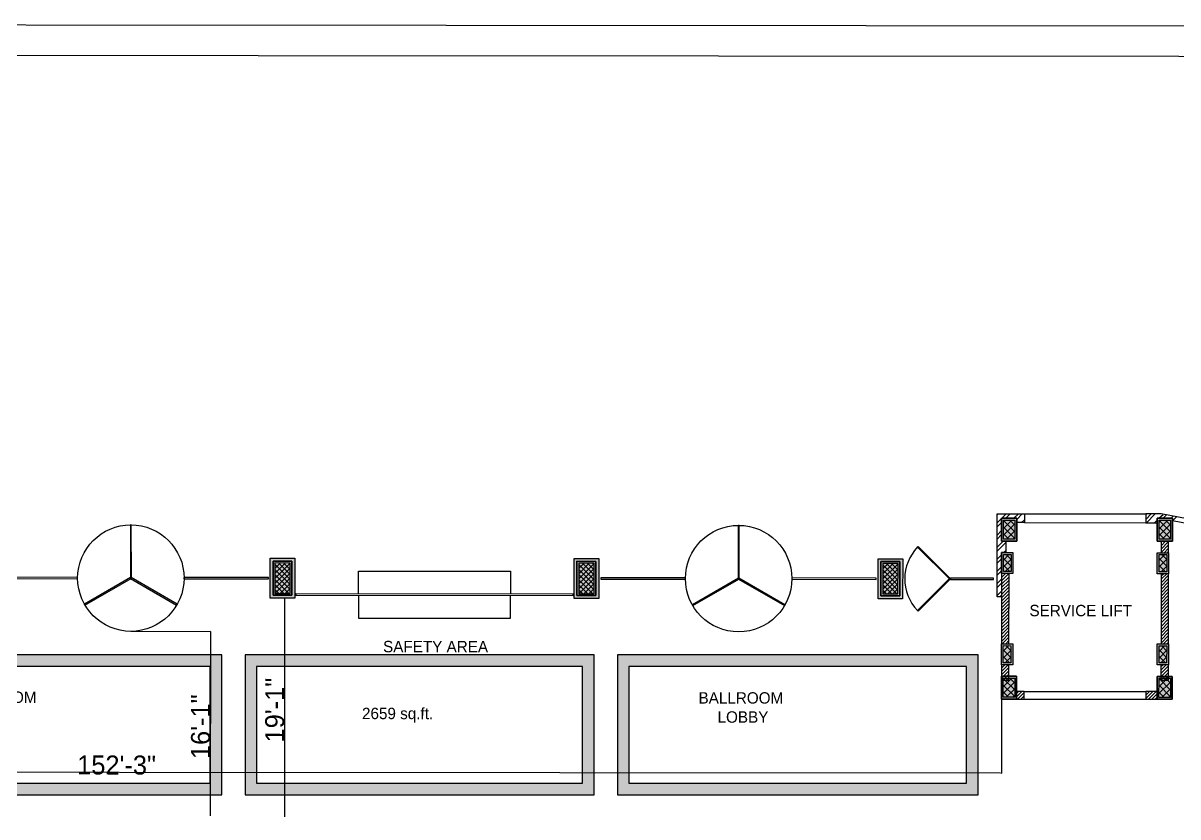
# Model space of a CAD drawing. Header units: millimetres. Extents: x -957 to 3394, y -3 to 3008.
# Drawn here: x 1217 to 2412, y 2186 to 3008 of the extents above; entities that cross this region are included whole.
import ezdxf

# ---------------------------------------------------------------- set-up
doc = ezdxf.new("R2010")
doc.units = ezdxf.units.MM
for name, color, linetype in [('FIRE_SAFETY', 7, 'CONTINUOUS'), ('HATCHES', 7, 'CONTINUOUS'), ('PDF_$0$ELEVATION_5_LIGHT', 7, 'CONTINUOUS'), ('PDF_$0$GLAZING', 7, 'CONTINUOUS'), ('PDF_0', 7, 'CONTINUOUS'), ('PDF_DOOR', 7, 'CONTINUOUS'), ('PDF_DOORS_SECTION', 7, 'CONTINUOUS'), ('PDF_ELEVATION_5_LIGHT', 7, 'CONTINUOUS'), ('PDF_FRAMING-COLUMN', 7, 'CONTINUOUS'), ('PDF_FRAMING-COLUMN_HATCH', 7, 'CONTINUOUS'), ('PDF_GROUND', 7, 'CONTINUOUS'), ('PDF_HATCH_-_BRICK_WALL', 7, 'CONTINUOUS'), ('PDF_HATCH_-_WALL', 7, 'CONTINUOUS'), ('PDF_I-DOOR-OPEN', 7, 'CONTINUOUS'), ('PDF_I-WALL-HATCH', 7, 'CONTINUOUS'), ('PDF_KERB', 7, 'CONTINUOUS'), ('PDF_TEMPLATE', 7, 'CONTINUOUS'), ('PDF_TEXT', 7, 'CONTINUOUS'), ('PDF_WALL', 7, 'CONTINUOUS')]:
    doc.layers.add(name, color=color, linetype=linetype)
doc.styles.add('PDF_ARIAL', font='PDF_ARIAL')

msp = doc.modelspace()

# ---------------------------------------------------------------- hatches: boundary and pattern name
at = {"layer": 'HATCHES'}
h = msp.add_hatch(color=178, dxfattribs=at)
h.paths.add_polyline_path([(1060.8, 2354), (1060.8, 2209.2), (1422.4, 2209.2), (1422.4, 2354)], flags=0)
h.paths.add_polyline_path([(1410.4, 2342), (1410.4, 2221.2), (1072.8, 2221.2), (1072.8, 2342)], flags=0)
h = msp.add_hatch(color=178, dxfattribs=at)
h.paths.add_polyline_path([(1807.9, 2354), (1446.4, 2354), (1446.4, 2209.2), (1807.9, 2209.2)], flags=0)
h.paths.add_polyline_path([(1795.9, 2221.2), (1458.4, 2221.2), (1458.4, 2342), (1795.9, 2342)], flags=0)
h = msp.add_hatch(color=178, dxfattribs=at)
h.paths.add_polyline_path([(1831.9, 2354), (1831.9, 2209.2), (2205.4, 2209.2), (2205.4, 2354)], flags=0)
h.paths.add_polyline_path([(2193.4, 2342), (2193.4, 2221.2), (1843.9, 2221.2), (1843.9, 2342)], flags=0)

# ---------------------------------------------------------------- linework, layer by layer
at = {"layer": 'PDF_$0$ELEVATION_5_LIGHT'}
for centre in [(1328.2, 2433.5), (1957.4, 2433)]:
    msp.add_circle(centre, 55.1, dxfattribs=at)
at = {"layer": 'PDF_$0$GLAZING'}
for points in [[(1328.7, 2433.5), (1328.6, 2488.6), (1327.7, 2488.6), (1327.7, 2433.5)], [(1957.9, 2433), (1957.9, 2488.1), (1956.9, 2488.1), (1956.9, 2433)], [(1327.9, 2434), (1280.2, 2406.4), (1280.7, 2405.6), (1328.4, 2433.1)], [(1327.9, 2433.1), (1375.6, 2405.6), (1376.1, 2406.5), (1328.4, 2434)], [(1957.2, 2433.4), (1909.5, 2405.9), (1910, 2405), (1957.7, 2432.6)], [(1957.2, 2432.6), (2004.9, 2405.1), (2005.3, 2405.9), (1957.7, 2433.4)]]:
    msp.add_lwpolyline(points, close=True, dxfattribs=at)
at = {"layer": 'PDF_0'}
for points in [[(-926.2, 18.2), (-923.6, 2976), (3366.2, 2973.1), (3363.7, 15.4)], [(1472.4, 2454.1), (1498, 2454.1), (1498, 2412.8), (1472.4, 2412.8)], [(1475.4, 2451.1), (1495, 2451.1), (1495, 2415.7), (1475.4, 2415.7)], [(1787.1, 2453.8), (1812.6, 2453.8), (1812.6, 2412.5), (1787, 2412.5)], [(1790, 2450.9), (1809.7, 2450.8), (1809.7, 2415.4), (1790, 2415.5)], [(2101.7, 2453.5), (2127.3, 2453.5), (2127.2, 2412.2), (2101.7, 2412.2)], [(2104.7, 2450.6), (2124.3, 2450.6), (2124.3, 2415.2), (2104.6, 2415.2)]]:
    msp.add_lwpolyline(points, close=True, dxfattribs=at)
at = {"layer": 'PDF_0', "color": 7}
for points in [[(2245.3, 2471.9), (2245.3, 2495.5), (2229.6, 2495.5), (2229.6, 2471.9)], [(2406.5, 2471.8), (2406.6, 2495.4), (2390.8, 2495.4), (2390.8, 2471.8)], [(2229.5, 2459.9), (2241.3, 2459.9), (2241.3, 2438.3), (2229.5, 2438.3)], [(2390.8, 2459.8), (2402.6, 2459.8), (2402.6, 2438.1), (2390.8, 2438.1)], [(2229.5, 2365.5), (2241.3, 2365.5), (2241.2, 2343.9), (2229.4, 2343.9)], [(2390.7, 2365.4), (2402.5, 2365.4), (2402.5, 2343.7), (2390.7, 2343.8)], [(2245.1, 2308.3), (2245.2, 2331.9), (2229.4, 2331.9), (2229.4, 2308.3)], [(2406.4, 2308.1), (2406.4, 2331.7), (2390.7, 2331.8), (2390.7, 2308.2)]]:
    msp.add_lwpolyline(points, close=True, dxfattribs=at)
at = {"layer": 'PDF_0'}
for points in [[(1487.2, 2412.6), (1487.6, 2413)], [(1487.4, 2412), (1487.2, 2186.4)], [(1498, 2412.8), (1487.4, 2412.8)], [(1328.1, 2378.5), (1410.6, 2378.4)], [(1410.4, 2378.2), (1410.8, 2378.6)], [(1410.6, 2378.4), (1410.4, 2187.3)], [(2229.4, 2308.3), (2229.4, 2231.5)], [(2228.6, 2231.5), (403.6, 2233.1)], [(2229.2, 2231.3), (2229.5, 2231.7)]]:
    msp.add_lwpolyline(points, dxfattribs=at)
at = {"layer": 'PDF_0', "color": 7}
for points in [[(2245.3, 2471.9), (2245.3, 2495.5), (2229.6, 2471.9), (2229.6, 2495.5)], [(2406.5, 2471.8), (2406.6, 2495.4), (2390.8, 2471.8), (2390.8, 2495.4)], [(2229.5, 2459.9), (2241.3, 2459.9), (2229.5, 2438.3), (2241.3, 2438.3)], [(2390.8, 2459.8), (2402.6, 2459.8), (2390.8, 2438.1), (2402.6, 2438.1)], [(2229.5, 2365.5), (2241.3, 2365.5), (2229.4, 2343.9), (2241.2, 2343.9)], [(2390.7, 2365.4), (2402.5, 2365.4), (2390.7, 2343.8), (2402.5, 2343.7)], [(2245.1, 2308.3), (2245.2, 2331.9), (2229.4, 2308.3), (2229.4, 2331.9)], [(2406.4, 2308.1), (2406.4, 2331.7), (2390.7, 2308.2), (2390.7, 2331.8)]]:
    msp.add_solid(points, dxfattribs=at)
at = {"layer": 'PDF_DOOR'}
msp.add_arc((2176.9, 2432.8), 47.5, 136.0544, 223.6114, dxfattribs=at)
at = {"layer": 'PDF_DOORS_SECTION'}
for points in [[(1273.1, 2434.3), (1185.4, 2434.4), (1185.4, 2433), (1273.1, 2432.9)], [(1470.6, 2434.1), (1383.2, 2434.2), (1383.2, 2432.8), (1470.6, 2432.7)], [(1902.3, 2433.8), (1814.6, 2433.8), (1814.6, 2432.4), (1902.3, 2432.4)], [(2099.8, 2433.6), (2012.5, 2433.7), (2012.5, 2432.3), (2099.8, 2432.2)], [(2221.2, 2433.5), (2176.6, 2433.5), (2176.6, 2432.1), (2221.2, 2432.1)], [(1498.9, 2415.9), (1786.1, 2415.6), (1786.1, 2417), (1499, 2417.3)]]:
    msp.add_lwpolyline(points, close=True, dxfattribs=at)
at = {"layer": 'PDF_ELEVATION_5_LIGHT'}
for points in [[(1564, 2417.2), (1564, 2440.8), (1721.3, 2440.7), (1721.3, 2417.1)], [(1564, 2415.8), (1564, 2392.2), (1721.3, 2392.1), (1721.3, 2415.7)]]:
    msp.add_lwpolyline(points, dxfattribs=at)
at = {"layer": 'PDF_FRAMING-COLUMN'}
for points in [[(2229.6, 2495.5), (2245.3, 2495.5), (2245.3, 2471.9), (2229.6, 2471.9)], [(2231.5, 2493.5), (2243.3, 2493.5), (2243.3, 2473.9), (2231.5, 2473.9)], [(2390.8, 2495.4), (2406.6, 2495.4), (2406.5, 2471.8), (2390.8, 2471.8)], [(2392.8, 2493.4), (2404.6, 2493.4), (2404.6, 2473.7), (2392.8, 2473.7)], [(1475.4, 2415.7), (1495, 2415.7), (1495, 2451.1), (1475.4, 2451.1)], [(1790, 2415.5), (1809.7, 2415.4), (1809.7, 2450.8), (1790, 2450.9)], [(2229.5, 2459.9), (2241.3, 2459.9), (2241.3, 2438.3), (2229.5, 2438.3)], [(2231.5, 2457.9), (2239.4, 2457.9), (2239.4, 2440.2), (2231.5, 2440.2)], [(2390.8, 2459.8), (2402.6, 2459.8), (2402.6, 2438.1), (2390.8, 2438.1)], [(2392.8, 2457.8), (2400.6, 2457.8), (2400.6, 2440.1), (2392.8, 2440.1)], [(1477.3, 2417.7), (1493.1, 2417.7), (1493.1, 2449.1), (1477.3, 2449.2)], [(1792, 2417.4), (1807.7, 2417.4), (1807.7, 2448.9), (1792, 2448.9)], [(2104.6, 2415.2), (2124.3, 2415.2), (2124.3, 2450.6), (2104.7, 2450.6)], [(2106.6, 2417.2), (2122.3, 2417.1), (2122.4, 2448.6), (2106.6, 2448.6)], [(2229.5, 2365.5), (2241.3, 2365.5), (2241.2, 2343.9), (2229.4, 2343.9)], [(2231.4, 2363.6), (2239.3, 2363.5), (2239.3, 2345.9), (2231.4, 2345.9)], [(2390.7, 2365.4), (2402.5, 2365.4), (2402.5, 2343.7), (2390.7, 2343.8)], [(2392.7, 2363.4), (2400.6, 2363.4), (2400.5, 2345.7), (2392.7, 2345.7)], [(2229.4, 2331.9), (2245.2, 2331.9), (2245.1, 2308.3), (2229.4, 2308.3)], [(2390.7, 2331.8), (2406.4, 2331.7), (2406.4, 2308.1), (2390.7, 2308.2)], [(2231.4, 2329.9), (2243.2, 2329.9), (2243.2, 2310.3), (2231.4, 2310.3)], [(2392.7, 2329.8), (2404.5, 2329.8), (2404.4, 2310.1), (2392.6, 2310.1)]]:
    msp.add_lwpolyline(points, close=True, dxfattribs=at)
at = {"layer": 'PDF_FRAMING-COLUMN_HATCH'}
for points in [[(2231.5, 2491.7), (2233.4, 2493.5)], [(2231.5, 2484.7), (2240.4, 2493.5)], [(2243.3, 2481.5), (2231.5, 2493.3)], [(2231.5, 2477.8), (2243.3, 2489.6)], [(2243.3, 2488.4), (2238.2, 2493.5)], [(2392.8, 2491.5), (2394.7, 2493.4)], [(2392.8, 2484.6), (2401.6, 2493.4)], [(2404.6, 2481.3), (2392.8, 2493.1)], [(2392.8, 2477.6), (2404.6, 2489.4)], [(2404.6, 2488.3), (2399.5, 2493.4)], [(2243.3, 2474.5), (2231.5, 2486.3)], [(2237, 2473.9), (2231.5, 2479.4)], [(2234.6, 2473.9), (2243.3, 2482.6)], [(2241.5, 2473.9), (2243.3, 2475.7)], [(2404.6, 2474.4), (2392.8, 2486.2)], [(2398.3, 2473.7), (2392.8, 2479.2)], [(2395.8, 2473.7), (2404.6, 2482.5)], [(2402.8, 2473.7), (2404.6, 2475.5)], [(2231.5, 2452.2), (2237.3, 2457.9)], [(2239.4, 2445.9), (2231.5, 2453.8)], [(2231.5, 2445.2), (2239.4, 2453.1)], [(2239.4, 2452.9), (2234.3, 2457.9)], [(2392.8, 2452), (2398.5, 2457.8)], [(2400.6, 2445.8), (2392.8, 2453.7)], [(2392.8, 2445.1), (2400.6, 2453)], [(2400.6, 2452.7), (2395.6, 2457.8)], [(1477.3, 2448.8), (1477.7, 2449.2)], [(1477.3, 2443.6), (1482.9, 2449.1)], [(1477.3, 2438.4), (1488.1, 2449.1)], [(1477.3, 2433.2), (1493.1, 2448.9)], [(1493.1, 2432), (1477.3, 2447.8)], [(1477.3, 2428), (1493.1, 2443.7)], [(1493.1, 2426.8), (1477.3, 2442.6)], [(1493.1, 2437.3), (1481.2, 2449.2)], [(1493.1, 2442.5), (1486.4, 2449.1)], [(1493.1, 2447.7), (1491.6, 2449.1)], [(1792, 2448.6), (1792.3, 2448.9)], [(1792, 2443.4), (1797.5, 2448.9)], [(1792, 2438.1), (1802.7, 2448.9)], [(1792, 2432.9), (1807.7, 2448.7)], [(1807.7, 2431.8), (1792, 2447.5)], [(1792, 2427.7), (1807.7, 2443.4)], [(1807.7, 2426.6), (1792, 2442.3)], [(1807.7, 2437), (1795.8, 2448.9)], [(1807.7, 2442.2), (1801.1, 2448.9)], [(1807.7, 2447.4), (1806.3, 2448.9)], [(2106.6, 2448.3), (2106.9, 2448.6)], [(2106.6, 2443.1), (2112.2, 2448.6)], [(2106.6, 2437.9), (2117.4, 2448.6)], [(2106.6, 2432.7), (2122.4, 2448.4)], [(2122.3, 2431.5), (2106.6, 2447.3)], [(2106.6, 2427.5), (2122.4, 2443.2)], [(2122.3, 2426.3), (2106.6, 2442)], [(2122.4, 2436.7), (2110.5, 2448.6)], [(2122.4, 2441.9), (2115.7, 2448.6)], [(2122.4, 2447.2), (2120.9, 2448.6)], [(2238.1, 2440.2), (2231.5, 2446.8)], [(2233.5, 2440.2), (2239.4, 2446.1)], [(2399.3, 2440.1), (2392.8, 2446.7)], [(2394.7, 2440.1), (2400.6, 2446)], [(1477.3, 2422.8), (1493.1, 2438.5)], [(1493.1, 2421.6), (1477.3, 2437.4)], [(1491.8, 2417.7), (1477.3, 2432.2)], [(1486.6, 2417.7), (1477.3, 2426.9)], [(1477.4, 2417.7), (1493.1, 2433.3)], [(1482.7, 2417.7), (1493.1, 2428.1)], [(1792, 2422.5), (1807.7, 2438.2)], [(1807.7, 2421.4), (1792, 2437.1)], [(1806.4, 2417.4), (1792, 2431.9)], [(1792.1, 2417.4), (1807.7, 2433)], [(1797.3, 2417.4), (1807.7, 2427.8)], [(2106.6, 2422.2), (2122.4, 2438)], [(2122.3, 2421.1), (2106.6, 2436.8)], [(2121.1, 2417.1), (2106.6, 2431.6)], [(2106.7, 2417.2), (2122.3, 2432.7)], [(2111.9, 2417.1), (2122.3, 2427.5)], [(1481.4, 2417.7), (1477.3, 2421.7)], [(1487.9, 2417.7), (1493.1, 2422.9)], [(1801.2, 2417.4), (1792, 2426.7)], [(1796, 2417.4), (1792, 2421.5)], [(1802.5, 2417.4), (1807.7, 2422.6)], [(2115.9, 2417.1), (2106.6, 2426.4)], [(2110.6, 2417.1), (2106.6, 2421.2)], [(2117.2, 2417.1), (2122.3, 2422.3)], [(2231.4, 2357.8), (2237.2, 2363.6)], [(2239.3, 2351.5), (2231.4, 2359.4)], [(2231.4, 2350.8), (2239.3, 2358.7)], [(2239.3, 2358.5), (2234.2, 2363.6)], [(2392.7, 2357.7), (2398.4, 2363.4)], [(2400.5, 2351.4), (2392.7, 2359.3)], [(2392.7, 2350.7), (2400.5, 2358.6)], [(2400.5, 2358.3), (2395.5, 2363.4)], [(2238, 2345.9), (2231.4, 2352.4)], [(2233.4, 2345.9), (2239.3, 2351.7)], [(2399.3, 2345.7), (2392.7, 2352.3)], [(2394.6, 2345.7), (2400.5, 2351.6)], [(2231.4, 2328.1), (2233.3, 2329.9)], [(2231.4, 2321.1), (2240.2, 2329.9)], [(2243.2, 2317.9), (2231.4, 2329.7)], [(2231.4, 2314.2), (2243.2, 2326)], [(2243.2, 2310.9), (2231.4, 2322.7)], [(2243.2, 2324.8), (2238.1, 2329.9)], [(2392.6, 2321), (2401.5, 2329.8)], [(2392.6, 2314), (2404.5, 2325.8)], [(2392.7, 2327.9), (2394.5, 2329.8)], [(2404.4, 2317.7), (2392.7, 2329.5)], [(2404.4, 2310.8), (2392.7, 2322.6)], [(2404.5, 2324.7), (2399.4, 2329.8)], [(2236.9, 2310.3), (2231.4, 2315.8)], [(2234.4, 2310.3), (2243.2, 2319)], [(2241.4, 2310.3), (2243.2, 2312)], [(2398.1, 2310.1), (2392.6, 2315.6)], [(2395.7, 2310.1), (2404.4, 2318.9)], [(2402.6, 2310.1), (2404.4, 2311.9)]]:
    msp.add_lwpolyline(points, dxfattribs=at)
for points in [[(2229.6, 2495.5), (2245.3, 2495.5), (2229.6, 2471.9), (2245.3, 2471.9)], [(2231.5, 2493.5), (2243.3, 2493.5), (2231.5, 2473.9), (2243.3, 2473.9)], [(2390.8, 2495.4), (2406.6, 2495.4), (2390.8, 2471.8), (2406.5, 2471.8)], [(2392.8, 2493.4), (2404.6, 2493.4), (2392.8, 2473.7), (2404.6, 2473.7)], [(1475.4, 2415.7), (1495, 2415.7), (1475.4, 2451.1), (1495, 2451.1)], [(1790, 2415.5), (1809.7, 2415.4), (1790, 2450.9), (1809.7, 2450.8)], [(2229.5, 2459.9), (2241.3, 2459.9), (2229.5, 2438.3), (2241.3, 2438.3)], [(2231.5, 2457.9), (2239.4, 2457.9), (2231.5, 2440.2), (2239.4, 2440.2)], [(2390.8, 2459.8), (2402.6, 2459.8), (2390.8, 2438.1), (2402.6, 2438.1)], [(2392.8, 2457.8), (2400.6, 2457.8), (2392.8, 2440.1), (2400.6, 2440.1)], [(1477.3, 2417.7), (1493.1, 2417.7), (1477.3, 2449.2), (1493.1, 2449.1)], [(1792, 2417.4), (1807.7, 2417.4), (1792, 2448.9), (1807.7, 2448.9)], [(2104.6, 2415.2), (2124.3, 2415.2), (2104.7, 2450.6), (2124.3, 2450.6)], [(2106.6, 2417.2), (2122.3, 2417.1), (2106.6, 2448.6), (2122.4, 2448.6)], [(2229.5, 2365.5), (2241.3, 2365.5), (2229.4, 2343.9), (2241.2, 2343.9)], [(2231.4, 2363.6), (2239.3, 2363.5), (2231.4, 2345.9), (2239.3, 2345.9)], [(2390.7, 2365.4), (2402.5, 2365.4), (2390.7, 2343.8), (2402.5, 2343.7)], [(2392.7, 2363.4), (2400.6, 2363.4), (2392.7, 2345.7), (2400.5, 2345.7)], [(2229.4, 2331.9), (2245.2, 2331.9), (2229.4, 2308.3), (2245.1, 2308.3)], [(2390.7, 2331.8), (2406.4, 2331.7), (2390.7, 2308.2), (2406.4, 2308.1)], [(2231.4, 2329.9), (2243.2, 2329.9), (2231.4, 2310.3), (2243.2, 2310.3)], [(2392.7, 2329.8), (2404.5, 2329.8), (2392.6, 2310.1), (2404.4, 2310.1)]]:
    msp.add_solid(points, dxfattribs=at)
at = {"layer": 'PDF_GROUND', "color": 178}
for points in [[(1422.4, 2354), (1060.8, 2354), (1060.8, 2209.2), (1422.4, 2209.2)], [(1807.9, 2354), (1446.4, 2354), (1446.4, 2209.2), (1807.9, 2209.2)], [(2205.4, 2354), (1831.9, 2354), (1831.9, 2209.2), (2205.4, 2209.2)], [(1410.4, 2342), (1072.8, 2342), (1072.8, 2221.2), (1410.4, 2221.2)], [(1795.9, 2342), (1458.4, 2342), (1458.4, 2221.2), (1795.9, 2221.2)], [(2193.4, 2342), (1843.9, 2342), (1843.9, 2221.2), (2193.4, 2221.2)]]:
    msp.add_lwpolyline(points, close=True, dxfattribs=at)
at = {"layer": 'PDF_HATCH_-_BRICK_WALL'}
for points in [[(2225.1, 2499), (2226.1, 2500)], [(2229.9, 2495.5), (2234.4, 2500)], [(2234.1, 2495.5), (2238.6, 2500)], [(2242.4, 2495.5), (2247, 2500)], [(2245.3, 2494.2), (2251.1, 2500)], [(2379, 2494.3), (2384.6, 2499.9)], [(2379.7, 2490.9), (2388.8, 2499.9)], [(2392.6, 2495.4), (2396.8, 2499.5)], [(2396.8, 2495.4), (2400.3, 2498.9)], [(2225, 2486.5), (2229.6, 2491)], [(2225.1, 2490.7), (2229.6, 2495.2)], [(2250.4, 2491), (2253.2, 2493.7)], [(2388.1, 2490.9), (2390.8, 2493.6)], [(2405.1, 2495.4), (2407.3, 2497.5)], [(2406.9, 2493), (2410.8, 2496.8)], [(2225, 2478.1), (2229.6, 2482.7)], [(2225, 2474), (2229.6, 2478.5)], [(2225, 2465.6), (2231.3, 2471.9)], [(2225, 2461.5), (2234.1, 2470.5)], [(2225, 2453.1), (2229.5, 2457.6)], [(2225, 2448.9), (2229.5, 2453.5)], [(2231.8, 2459.9), (2234.1, 2462.2)], [(2225, 2440.6), (2229.5, 2445.1)], [(2225, 2436.4), (2229.5, 2440.9)], [(2225, 2428.1), (2229.5, 2432.6)], [(2225, 2423.9), (2229.5, 2428.4)], [(2225, 2415.6), (2229.5, 2420.1)], [(2227.7, 2414.1), (2229.5, 2415.9)]]:
    msp.add_lwpolyline(points, dxfattribs=at)
at = {"layer": 'PDF_HATCH_-_WALL'}
for points in [[(2394.7, 2470.5), (2396, 2471.8)], [(2394.7, 2467), (2399.5, 2471.8)], [(2394.7, 2463.6), (2402.6, 2471.4)], [(2394.7, 2460.1), (2402.6, 2467.9)], [(2397.9, 2459.8), (2402.6, 2464.5)], [(2401.4, 2459.8), (2402.6, 2461)], [(2229.5, 2437.6), (2230.2, 2438.3)], [(2229.5, 2434.1), (2233.7, 2438.3)], [(2229.5, 2430.6), (2237.2, 2438.3)], [(2229.5, 2427.1), (2237.4, 2435)], [(2229.5, 2423.7), (2237.4, 2431.5)], [(2229.5, 2420.2), (2237.4, 2428)], [(2394.7, 2435.8), (2397.1, 2438.1)], [(2394.7, 2432.3), (2400.6, 2438.1)], [(2394.7, 2428.8), (2402.6, 2436.7)], [(2394.7, 2425.3), (2402.6, 2433.2)], [(2394.7, 2421.8), (2402.6, 2429.7)], [(2229.5, 2416.7), (2237.4, 2424.6)], [(2229.5, 2413.2), (2237.4, 2421.1)], [(2229.5, 2409.8), (2237.4, 2417.6)], [(2394.7, 2418.4), (2402.6, 2426.2)], [(2394.7, 2414.9), (2402.6, 2422.8)], [(2394.7, 2411.4), (2402.6, 2419.3)], [(2394.7, 2407.9), (2402.6, 2415.8)], [(2229.5, 2406.3), (2237.4, 2414.1)], [(2229.5, 2402.8), (2237.4, 2410.7)], [(2229.5, 2399.3), (2237.4, 2407.2)], [(2229.5, 2395.9), (2237.4, 2403.7)], [(2394.7, 2404.5), (2402.6, 2412.3)], [(2394.7, 2401), (2402.6, 2408.8)], [(2394.7, 2397.5), (2402.6, 2405.4)], [(2229.5, 2392.4), (2237.4, 2400.2)], [(2229.5, 2388.9), (2237.4, 2396.8)], [(2229.5, 2385.4), (2237.4, 2393.3)], [(2394.7, 2394), (2402.6, 2401.9)], [(2394.7, 2390.6), (2402.5, 2398.4)], [(2394.7, 2387.1), (2402.5, 2394.9)], [(2394.7, 2383.6), (2402.5, 2391.5)], [(2229.5, 2381.9), (2237.4, 2389.8)], [(2229.5, 2378.5), (2237.4, 2386.3)], [(2229.5, 2375), (2237.3, 2382.9)], [(2229.5, 2371.5), (2237.3, 2379.4)], [(2394.7, 2380.1), (2402.5, 2388)], [(2394.7, 2376.7), (2402.5, 2384.5)], [(2394.7, 2373.2), (2402.5, 2381)], [(2229.5, 2368), (2237.3, 2375.9)], [(2230.4, 2365.5), (2237.3, 2372.4)], [(2233.9, 2365.5), (2237.3, 2369)], [(2394.7, 2369.7), (2402.5, 2377.6)], [(2394.7, 2366.2), (2402.5, 2374.1)], [(2397.3, 2365.4), (2402.5, 2370.6)], [(2400.8, 2365.4), (2402.5, 2367.1)], [(2229.4, 2343.7), (2229.6, 2343.9)], [(2229.4, 2340.2), (2233.1, 2343.9)], [(2229.4, 2336.8), (2236.6, 2343.9)], [(2394.6, 2341.9), (2396.5, 2343.7)], [(2394.6, 2338.4), (2400, 2343.7)], [(2229.4, 2333.3), (2237.3, 2341.1)], [(2229.4, 2329.8), (2237.3, 2337.7)], [(2231.1, 2328), (2237.3, 2334.2)], [(2394.6, 2334.9), (2402.5, 2342.8)], [(2394.6, 2331.5), (2402.5, 2339.3)], [(2394.6, 2328), (2402.5, 2335.8)], [(2397.9, 2327.8), (2402.5, 2332.4)], [(2234.5, 2328), (2237.3, 2330.7)], [(2401.4, 2327.8), (2402.5, 2328.9)], [(2245.2, 2314.2), (2247.1, 2316.1)], [(2245.2, 2310.8), (2250.5, 2316.1)], [(2246.2, 2308.3), (2253, 2315.1)], [(2249.6, 2308.3), (2253, 2311.7)], [(2378.9, 2315.7), (2379.2, 2316)], [(2378.9, 2312.3), (2382.6, 2316)], [(2378.9, 2308.8), (2386.1, 2316)], [(2381.7, 2308.2), (2389.6, 2316)], [(2385.2, 2308.2), (2390.7, 2313.6)], [(2388.7, 2308.2), (2390.7, 2310.2)]]:
    msp.add_lwpolyline(points, dxfattribs=at)
at = {"layer": 'PDF_I-DOOR-OPEN'}
for points in [[(2142.7, 2465.7), (2176, 2432.3), (2176.6, 2432.9), (2143.2, 2466.3)], [(2142.6, 2400), (2176, 2433.3), (2176.6, 2432.8), (2143.2, 2399.4)]]:
    msp.add_lwpolyline(points, close=True, dxfattribs=at)
at = {"layer": 'PDF_I-WALL-HATCH'}
for points in [[(1472.4, 2454.1), (1498, 2454.1), (1472.4, 2412.8), (1498, 2412.8)], [(1475.4, 2451.1), (1495, 2451.1), (1475.4, 2415.7), (1495, 2415.7)], [(1787.1, 2453.8), (1812.6, 2453.8), (1787, 2412.5), (1812.6, 2412.5)], [(1790, 2450.9), (1809.7, 2450.8), (1790, 2415.5), (1809.7, 2415.4)], [(2101.7, 2453.5), (2127.3, 2453.5), (2101.7, 2412.2), (2127.2, 2412.2)], [(2104.7, 2450.6), (2124.3, 2450.6), (2104.6, 2415.2), (2124.3, 2415.2)]]:
    msp.add_solid(points, dxfattribs=at)
at = {"layer": 'PDF_KERB'}
msp.add_lwpolyline([(2253.2, 2499.4), (2253.2, 2499.6)], dxfattribs=at)
at = {"layer": 'PDF_TEMPLATE'}
msp.add_lwpolyline([(-954.9, 3008), (3394, 3004.3), (3391.5, -2.9), (-957.4, 0.8)], close=True, dxfattribs=at)
at = {"layer": 'PDF_WALL'}
for points in [[(2229.6, 2495.5), (2229.6, 2471.9), (2234.1, 2471.9), (2234.1, 2459.9), (2229.5, 2459.9), (2229.5, 2414.1), (2225, 2414.1), (2225.1, 2500), (2253.2, 2500), (2253.2, 2491), (2245.3, 2491), (2245.3, 2495.5)], [(2455.8, 2488.2), (2394.9, 2499.9), (2381, 2499.9), (2379, 2499.9), (2379, 2490.9), (2390.8, 2490.8), (2390.8, 2495.4), (2406.6, 2495.4), (2406.6, 2493), (2426.2, 2489.2), (2426.2, 2484.7), (2454.2, 2479.3)], [(2402.6, 2459.8), (2402.6, 2471.8), (2394.7, 2471.8), (2394.7, 2459.8)], [(2237.3, 2365.5), (2237.4, 2438.3), (2229.5, 2438.3), (2229.5, 2365.5)], [(2402.5, 2365.4), (2402.6, 2438.1), (2394.7, 2438.1), (2394.7, 2365.4)], [(2237.3, 2328), (2237.3, 2343.9), (2229.4, 2343.9), (2229.4, 2328)], [(2402.5, 2327.8), (2402.5, 2343.7), (2394.6, 2343.8), (2394.6, 2327.8)], [(2245.1, 2308.3), (2253, 2308.3), (2253, 2316.1), (2245.2, 2316.2)], [(2378.9, 2308.2), (2390.7, 2308.2), (2390.7, 2316), (2378.9, 2316)]]:
    msp.add_lwpolyline(points, close=True, dxfattribs=at)
for points in [[(2253.2, 2500), (2380, 2499.9)], [(2253.2, 2491), (2379, 2490.9)], [(2253, 2316.1), (2378.9, 2316)], [(2253, 2308.3), (2378.9, 2308.2)]]:
    msp.add_lwpolyline(points, dxfattribs=at)

# ---------------------------------------------------------------- texts
at = {"layer": 'FIRE_SAFETY', "insert": (1589.3, 2356.6), "char_height": 11.799, "width": 111.108, "attachment_point": 7, "rotation": 359.951, "style": 'PDF_ARIAL'}
msp.add_mtext('SAFETY AREA', dxfattribs=at)
at = {"layer": 'PDF_TEXT', "attachment_point": 7, "style": 'PDF_ARIAL'}
for s, insert, char_height, width, rotation in [('SERVICE LIFT', (2258.5, 2393.9), 11.799, 101.931, 359.951), ('19\'-1"', (1487.2, 2263.4), 19.67, 67.735, 89.951), ('BALLROOM', (1142.9, 2304.2), 11.8, 79.971, 359.951), ('16\'-1"', (1410.4, 2246.2), 19.67, 67.735, 89.951), ('BALLROOM', (1915.9, 2303.5), 11.8, 79.971, 359.951), ('2659 sq.ft.', (1567.5, 2284), 11.799, 83.581, 359.951), ('LOBBY', (1935.6, 2283.7), 11.8, 48.507, 359.951), ('152\'-3"', (1272.6, 2230), 19.67, 87.4, 359.951)]:
    msp.add_mtext(s, dxfattribs=dict(at, insert=insert, char_height=char_height, width=width, rotation=rotation))

doc.saveas('drawing.dxf')
